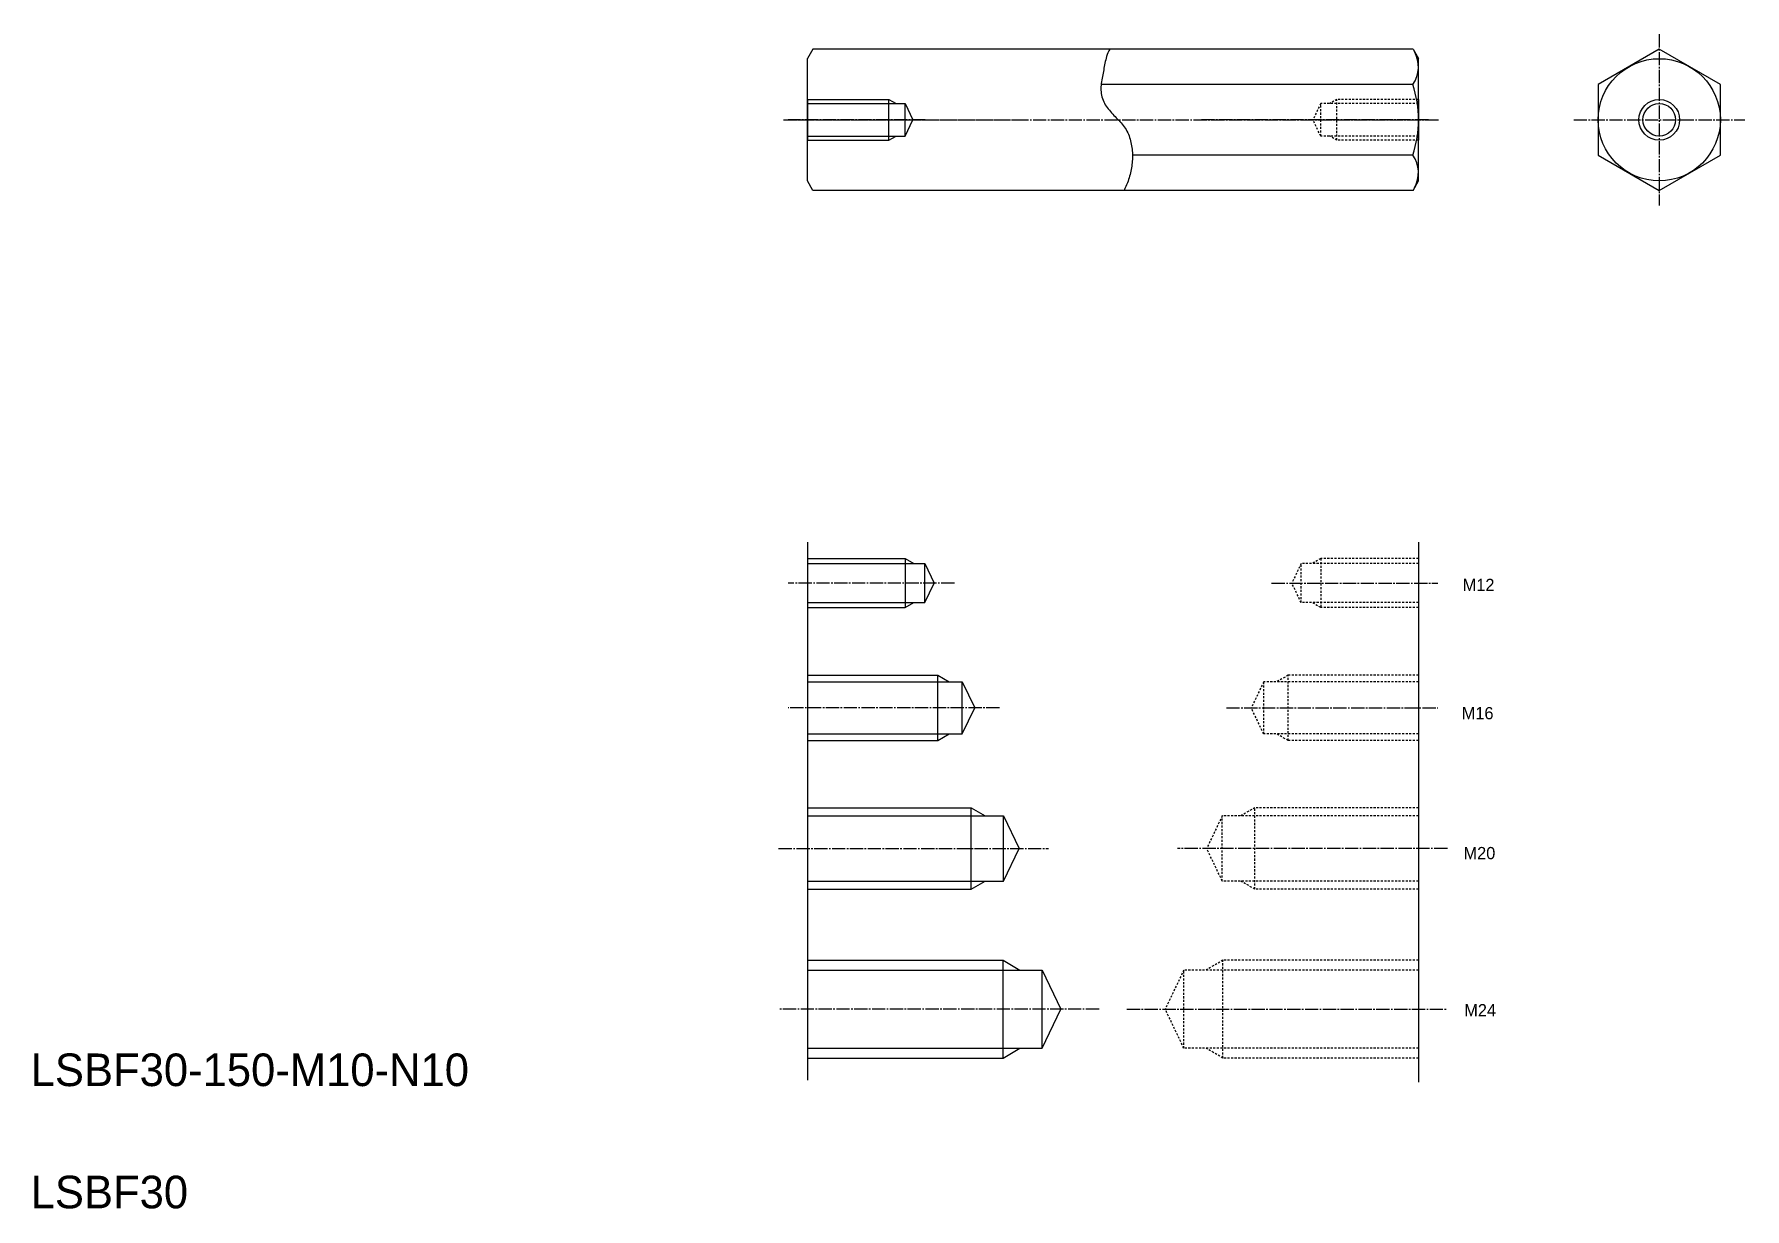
# Model space of a CAD drawing. Extents: x 21 to 441, y 20 to 308.
import ezdxf

# ---------------------------------------------------------------- set-up
doc = ezdxf.new("R2010")
doc.units = 0
doc.header["$LTSCALE"] = 0.25
doc.linetypes.add('CENTER', pattern=[17.5, 13, -1.5, 1.5, -1.5])
doc.linetypes.add('DASHED', pattern=[3.5, 2, -1.5])
doc.layers.get('0').update_dxf_attribs({"linetype": 'CONTINUOUS'})
doc.layers.add('CENTER', color=1, linetype='CENTER')

msp = doc.modelspace()

# ---------------------------------------------------------------- linework, layer by layer
at = {"linetype": 'CONTINUOUS'}
for p, q in [((212.07, 304.5), (210.73, 302.19)), ((359.39, 304.5), (360.73, 302.19)), ((210.73, 272.18), (210.73, 302.19)), ((360.73, 272.18), (360.73, 302.19)), ((210.73, 277.18), (210.73, 297.18)), ((359.35, 295.84), (282.84, 295.84)), ((359.35, 278.52), (290.51, 278.52)), ((212.07, 269.86), (210.73, 272.18)), ((359.39, 269.86), (360.73, 272.18))]:
    msp.add_line(p, q, dxfattribs=at)
for p, q in [((359.39, 304.5), (212.07, 304.5)), ((419.85, 304.5), (404.85, 295.84)), ((434.85, 295.84), (419.85, 304.5)), ((360.73, 277.18), (360.73, 297.18)), ((404.85, 295.84), (404.85, 278.52)), ((434.85, 278.52), (434.85, 295.84)), ((210.73, 292.18), (210.73, 282.18)), ((360.73, 292.18), (360.73, 282.18)), ((210.73, 287.18), (210.73, 287.18)), ((210.73, 282.18), (210.73, 282.18)), ((404.85, 278.52), (419.85, 269.86)), ((419.85, 269.86), (434.85, 278.52)), ((359.39, 269.86), (212.07, 269.86)), ((210.73, 183.48), (210.73, 51.47)), ((360.73, 183.48), (360.73, 50.95)), ((234.73, 179.47), (234.73, 167.47))]:
    msp.add_line(p, q)
at = {"color": 3, "linetype": 'CONTINUOUS'}
for p, q in [((210.73, 292.18), (230.73, 292.18)), ((230.73, 292.18), (232.46, 291.18)), ((210.73, 282.18), (230.73, 282.18)), ((230.73, 282.18), (232.46, 283.18)), ((210.73, 179.47), (234.73, 179.47)), ((234.73, 179.47), (236.81, 178.27)), ((234.73, 167.47), (236.81, 168.67)), ((210.73, 167.47), (234.73, 167.47)), ((210.73, 150.83), (242.73, 150.83)), ((242.73, 150.83), (245.5, 149.23)), ((210.73, 134.83), (242.73, 134.83)), ((242.73, 134.83), (245.5, 136.43)), ((210.73, 118.33), (250.89, 118.33)), ((250.89, 118.33), (254.36, 116.33)), ((210.73, 98.33), (250.89, 98.33)), ((250.89, 98.33), (254.36, 100.33)), ((210.73, 80.89), (258.73, 80.89)), ((258.73, 80.89), (262.89, 78.49)), ((258.73, 56.89), (262.89, 59.29)), ((210.73, 56.89), (258.73, 56.89))]:
    msp.add_line(p, q, dxfattribs=at)
at = {"color": 7}
for p, q in [((210.73, 291.18), (234.73, 291.18)), ((230.73, 282.18), (230.73, 292.18)), ((234.73, 283.18), (234.73, 291.18)), ((234.73, 291.18), (236.63, 287.18)), ((234.73, 283.18), (236.63, 287.18)), ((210.73, 283.18), (234.73, 283.18)), ((210.73, 178.27), (239.53, 178.27)), ((239.53, 168.67), (239.53, 178.27)), ((239.53, 178.27), (241.81, 173.47)), ((239.53, 168.67), (241.81, 173.47)), ((210.73, 168.67), (239.53, 168.67)), ((210.73, 149.23), (248.73, 149.23)), ((242.73, 134.83), (242.73, 150.83)), ((248.73, 149.23), (251.78, 142.83)), ((248.73, 136.43), (248.73, 149.23)), ((248.73, 136.43), (251.78, 142.83)), ((210.73, 136.43), (248.73, 136.43)), ((250.89, 98.33), (250.89, 118.33)), ((210.73, 116.33), (258.89, 116.33)), ((258.89, 100.33), (258.89, 116.33)), ((258.89, 116.33), (262.7, 108.33)), ((258.89, 100.33), (262.7, 108.33)), ((210.73, 100.33), (258.89, 100.33)), ((258.73, 56.89), (258.73, 80.89)), ((210.73, 78.49), (268.33, 78.49)), ((268.33, 59.29), (268.33, 78.49)), ((268.33, 78.49), (272.9, 68.89)), ((268.33, 59.29), (272.9, 68.89)), ((210.73, 59.29), (268.33, 59.29))]:
    msp.add_line(p, q, dxfattribs=at)
at = {"color": 3, "linetype": 'DASHED'}
for p, q in [((336.73, 291.18), (334.82, 287.18)), ((360.73, 291.18), (336.73, 291.18)), ((336.73, 283.18), (336.73, 291.18)), ((340.73, 292.18), (339, 291.18)), ((360.73, 292.18), (340.73, 292.18)), ((340.73, 282.18), (340.73, 292.18)), ((336.73, 283.18), (334.82, 287.18)), ((360.73, 283.18), (336.73, 283.18)), ((340.73, 282.18), (339, 283.18)), ((360.73, 282.18), (340.73, 282.18)), ((331.93, 178.27), (329.64, 173.47)), ((360.73, 178.27), (331.93, 178.27)), ((331.93, 168.67), (331.93, 178.27)), ((336.73, 179.47), (334.65, 178.27)), ((360.73, 179.47), (336.73, 179.47)), ((336.73, 179.47), (336.73, 167.47)), ((331.93, 168.67), (329.64, 173.47)), ((360.73, 168.67), (331.93, 168.67)), ((336.73, 167.47), (334.65, 168.67)), ((360.73, 167.47), (336.73, 167.47)), ((322.73, 149.23), (319.68, 142.83)), ((360.73, 149.23), (322.73, 149.23)), ((322.73, 136.43), (322.73, 149.23)), ((328.73, 150.83), (325.96, 149.23)), ((360.73, 150.83), (328.73, 150.83)), ((328.73, 134.83), (328.73, 150.83)), ((322.73, 136.43), (319.68, 142.83)), ((360.73, 136.43), (322.73, 136.43)), ((328.73, 134.83), (325.96, 136.43)), ((360.73, 134.83), (328.73, 134.83)), ((320.56, 118.33), (317.1, 116.33)), ((320.56, 98.33), (320.56, 118.33)), ((360.73, 118.33), (320.56, 118.33)), ((312.56, 116.33), (308.75, 108.33)), ((312.56, 100.33), (312.56, 116.33)), ((360.73, 116.33), (312.56, 116.33)), ((312.56, 100.33), (308.75, 108.33)), ((360.73, 100.33), (312.56, 100.33)), ((320.56, 98.33), (317.1, 100.33)), ((360.73, 98.33), (320.56, 98.33)), ((312.73, 80.89), (308.57, 78.49)), ((360.73, 80.89), (312.73, 80.89)), ((312.73, 56.89), (312.73, 80.89)), ((303.13, 78.49), (298.56, 68.89)), ((360.73, 78.49), (303.13, 78.49)), ((303.13, 59.29), (303.13, 78.49)), ((303.13, 59.29), (298.56, 68.89)), ((360.73, 59.29), (303.13, 59.29)), ((312.73, 56.89), (308.57, 59.29)), ((360.73, 56.89), (312.73, 56.89))]:
    msp.add_line(p, q, dxfattribs=at)
at = {"color": 3, "linetype": 'CONTINUOUS'}
msp.add_lwpolyline([(284.94, 304.5, 0.054517), (284.15, 302.71, 0.030677), (283.45, 299.43, 0.015373), (282.87, 296.12, 0.093766), (283, 292.78, 0.102169), (284.58, 289.84, 0.025915), (286.85, 287.37, -0.059766), (288.96, 284.76, -0.077321), (290.15, 281.63, -0.053682), (290.52, 278.3, -0.048234), (290.2, 274.96, -0.044346), (289.28, 271.73, -0.025746), (288.45, 269.86)], format="xyb", dxfattribs=at)
for radius in [15, 4]:
    msp.add_circle((419.85, 287.18), radius)
msp.add_circle((419.85, 287.18), 5, dxfattribs=at)
at = {"linetype": 'CONTINUOUS'}
for centre, radius, start, end in [((353.23, 300.18), 7.5, 324.7356, 30), ((332.79, 287.18), 27.94, 341.9403, 18.0597), ((353.23, 274.19), 7.5, 330, 35.2644)]:
    msp.add_arc(centre, radius, start, end, dxfattribs=at)
at = {"layer": 'CENTER', "color": 1, "linetype": 'CENTER'}
for p, q in [((419.85, 308.18), (419.85, 266.18)), ((204.86, 287.18), (365.73, 287.18)), ((239.6, 287.18), (205.96, 287.18)), ((208.29, 287.18), (263.97, 287.18)), ((363.16, 287.18), (307.48, 287.18)), ((331.86, 287.18), (365.5, 287.18)), ((398.85, 287.18), (440.85, 287.18)), ((246.79, 173.47), (205.96, 173.47)), ((324.67, 173.47), (365.5, 173.47)), ((257.87, 142.83), (205.96, 142.83)), ((313.58, 142.83), (365.5, 142.83)), ((203.64, 108.33), (269.9, 108.33)), ((367.82, 108.33), (301.56, 108.33)), ((282.32, 68.89), (203.64, 68.89)), ((289.13, 68.89), (367.82, 68.89))]:
    msp.add_line(p, q, dxfattribs=at)

# ---------------------------------------------------------------- texts
at = {"color": 7}
for s, p in [('M12', (371.58, 171.51)), ('M16', (371.35, 140.04)), ('M20', (371.79, 105.69)), ('M24', (371.97, 67.12))]:
    msp.add_text(s, height=3, dxfattribs=at).set_placement(p)
for s, p in [('LSBF30-150-M10-N10', (20, 50)), ('LSBF30', (20, 20))]:
    msp.add_text(s, height=8).set_placement(p)

doc.saveas('drawing.dxf')
